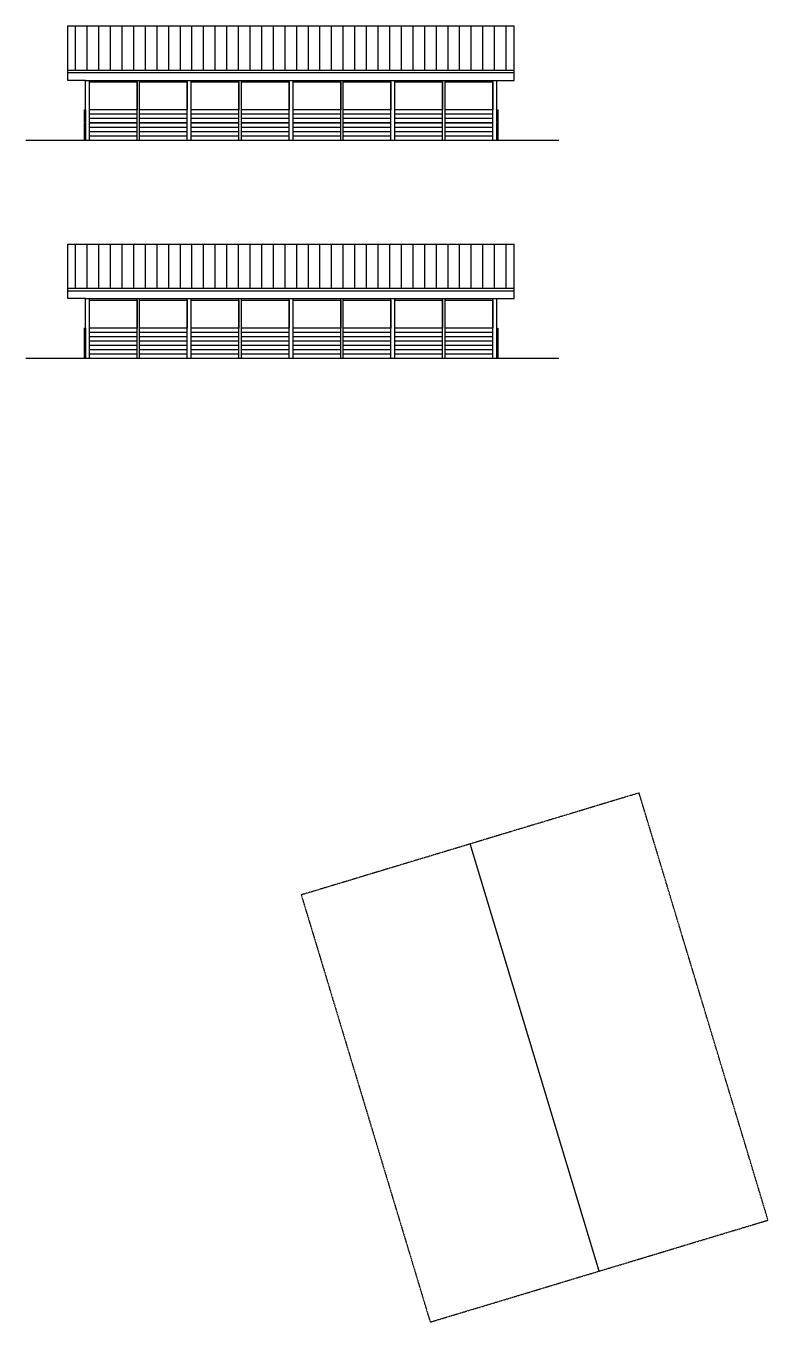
# Model space of a CAD drawing. Header units: inches. Extents: x -625442 to 34963, y -27993 to 66986.
# Drawn here: x -17603 to -16582, y 29691 to 31473 of the extents above; entities that cross this region are included whole.
import ezdxf

# ---------------------------------------------------------------- set-up
doc = ezdxf.new("R2010")
doc.units = ezdxf.units.IN
doc.header["$LTSCALE"] = 0.5
doc.header["$MEASUREMENT"] = 0
doc.linetypes.add('HIDDEN2', pattern=[0.1875, 0.125, -0.0625])
for name, color, linetype in [('E-DETAIL', 144, 'Continuous'), ('E-EDGE', 200, 'Continuous'), ('E-OUTLINE-DARK', 130, 'Continuous'), ('E-OUTLINE-MED.', 133, 'Continuous'), ('P-ABOVE', 201, 'HIDDEN2'), ('P-BELOW-MED', 145, 'Continuous')]:
    doc.layers.add(name, color=color, linetype=linetype)

msp = doc.modelspace()

# ---------------------------------------------------------------- linework, layer by layer
at = {"layer": 'E-DETAIL'}
for p, q in [((-17544.66635, 31409.10742), (-16931.16635, 31409.10742)), ((-17515.16635, 31316.13917), (-17515.16635, 31398.19332)), ((-17515.16635, 31396.13917), (-17449.66635, 31396.13917)), ((-17449.66635, 31316.13917), (-17449.66635, 31398.19332)), ((-17446.16635, 31316.13917), (-17446.16635, 31398.19332)), ((-17446.16635, 31396.13917), (-17380.66635, 31396.13917)), ((-17380.66635, 31316.13917), (-17380.66635, 31398.19332)), ((-17375.16635, 31316.13917), (-17375.16635, 31398.19332)), ((-17375.16635, 31396.13917), (-17309.66635, 31396.13917)), ((-17309.66635, 31316.13917), (-17309.66635, 31398.19332)), ((-17306.16635, 31316.13917), (-17306.16635, 31398.19332)), ((-17306.16635, 31396.13917), (-17240.66635, 31396.13917)), ((-17240.66635, 31316.13917), (-17240.66635, 31398.19332)), ((-17235.16635, 31316.13917), (-17235.16635, 31398.19332)), ((-17235.16635, 31396.13917), (-17169.66635, 31396.13917)), ((-17169.66635, 31316.13917), (-17169.66635, 31398.19332)), ((-17166.16635, 31316.13917), (-17166.16635, 31398.19332)), ((-17166.16635, 31396.13917), (-17100.66635, 31396.13917)), ((-17100.66635, 31316.13917), (-17100.66635, 31398.19332)), ((-17095.16635, 31316.13917), (-17095.16635, 31398.19332)), ((-17095.16635, 31396.13917), (-17029.66635, 31396.13917)), ((-17029.66635, 31316.13917), (-17029.66635, 31398.19332)), ((-17026.16635, 31316.13917), (-17026.16635, 31398.19332)), ((-17026.16635, 31396.13917), (-16960.66635, 31396.13917)), ((-16960.66635, 31316.13917), (-16960.66635, 31398.19332)), ((-17544.66635, 31109.10742), (-16931.16635, 31109.10742)), ((-17515.16635, 31016.13917), (-17515.16635, 31098.19332)), ((-17515.16635, 31096.13917), (-17449.66635, 31096.13917)), ((-17449.66635, 31016.13917), (-17449.66635, 31098.19332)), ((-17446.16635, 31016.13917), (-17446.16635, 31098.19332)), ((-17446.16635, 31096.13917), (-17380.66635, 31096.13917)), ((-17380.66635, 31016.13917), (-17380.66635, 31098.19332)), ((-17375.16635, 31016.13917), (-17375.16635, 31098.19332)), ((-17375.16635, 31096.13917), (-17309.66635, 31096.13917)), ((-17309.66635, 31016.13917), (-17309.66635, 31098.19332)), ((-17306.16635, 31016.13917), (-17306.16635, 31098.19332)), ((-17306.16635, 31096.13917), (-17240.66635, 31096.13917)), ((-17240.66635, 31016.13917), (-17240.66635, 31098.19332)), ((-17235.16635, 31016.13917), (-17235.16635, 31098.19332)), ((-17235.16635, 31096.13917), (-17169.66635, 31096.13917)), ((-17169.66635, 31016.13917), (-17169.66635, 31098.19332)), ((-17166.16635, 31016.13917), (-17166.16635, 31098.19332)), ((-17166.16635, 31096.13917), (-17100.66635, 31096.13917)), ((-17100.66635, 31016.13917), (-17100.66635, 31098.19332)), ((-17095.16635, 31016.13917), (-17095.16635, 31098.19332)), ((-17095.16635, 31096.13917), (-17029.66635, 31096.13917)), ((-17029.66635, 31016.13917), (-17029.66635, 31098.19332)), ((-17026.16635, 31016.13917), (-17026.16635, 31098.19332)), ((-17026.16635, 31096.13917), (-16960.66635, 31096.13917)), ((-16960.66635, 31016.13917), (-16960.66635, 31098.19332))]:
    msp.add_line(p, q, dxfattribs=at)
for points in [[(-17522.16635, 31357.63917), (-17520.66635, 31357.63917), (-17520.66635, 31352.13917), (-17522.16635, 31352.13917)], [(-17522.16635, 31351.63917), (-17520.66635, 31351.63917), (-17520.66635, 31346.13917), (-17522.16635, 31346.13917)], [(-16955.16635, 31357.63917), (-16953.66635, 31357.63917), (-16953.66635, 31352.13917), (-16955.16635, 31352.13917)], [(-16955.16635, 31351.63917), (-16953.66635, 31351.63917), (-16953.66635, 31346.13917), (-16955.16635, 31346.13917)], [(-17522.16635, 31345.63917), (-17520.66635, 31345.63917), (-17520.66635, 31340.13917), (-17522.16635, 31340.13917)], [(-17522.16635, 31339.63917), (-17520.66635, 31339.63917), (-17520.66635, 31334.13917), (-17522.16635, 31334.13917)], [(-17522.16635, 31333.63917), (-17520.66635, 31333.63917), (-17520.66635, 31328.13917), (-17522.16635, 31328.13917)], [(-16955.16635, 31345.63917), (-16953.66635, 31345.63917), (-16953.66635, 31340.13917), (-16955.16635, 31340.13917)], [(-16955.16635, 31339.63917), (-16953.66635, 31339.63917), (-16953.66635, 31334.13917), (-16955.16635, 31334.13917)], [(-16955.16635, 31333.63917), (-16953.66635, 31333.63917), (-16953.66635, 31328.13917), (-16955.16635, 31328.13917)], [(-17522.16635, 31327.63917), (-17520.66635, 31327.63917), (-17520.66635, 31322.13917), (-17522.16635, 31322.13917)], [(-17522.16635, 31321.63917), (-17520.66635, 31321.63917), (-17520.66635, 31316.13917), (-17522.16635, 31316.13917)], [(-16955.16635, 31327.63917), (-16953.66635, 31327.63917), (-16953.66635, 31322.13917), (-16955.16635, 31322.13917)], [(-16955.16635, 31321.63917), (-16953.66635, 31321.63917), (-16953.66635, 31316.13917), (-16955.16635, 31316.13917)], [(-17522.16635, 31057.63917), (-17520.66635, 31057.63917), (-17520.66635, 31052.13917), (-17522.16635, 31052.13917)], [(-17522.16635, 31051.63917), (-17520.66635, 31051.63917), (-17520.66635, 31046.13917), (-17522.16635, 31046.13917)], [(-16955.16635, 31057.63917), (-16953.66635, 31057.63917), (-16953.66635, 31052.13917), (-16955.16635, 31052.13917)], [(-16955.16635, 31051.63917), (-16953.66635, 31051.63917), (-16953.66635, 31046.13917), (-16955.16635, 31046.13917)], [(-17522.16635, 31045.63917), (-17520.66635, 31045.63917), (-17520.66635, 31040.13917), (-17522.16635, 31040.13917)], [(-17522.16635, 31039.63917), (-17520.66635, 31039.63917), (-17520.66635, 31034.13917), (-17522.16635, 31034.13917)], [(-17522.16635, 31033.63917), (-17520.66635, 31033.63917), (-17520.66635, 31028.13917), (-17522.16635, 31028.13917)], [(-16955.16635, 31045.63917), (-16953.66635, 31045.63917), (-16953.66635, 31040.13917), (-16955.16635, 31040.13917)], [(-16955.16635, 31039.63917), (-16953.66635, 31039.63917), (-16953.66635, 31034.13917), (-16955.16635, 31034.13917)], [(-16955.16635, 31033.63917), (-16953.66635, 31033.63917), (-16953.66635, 31028.13917), (-16955.16635, 31028.13917)], [(-17522.16635, 31027.63917), (-17520.66635, 31027.63917), (-17520.66635, 31022.13917), (-17522.16635, 31022.13917)], [(-17522.16635, 31021.63917), (-17520.66635, 31021.63917), (-17520.66635, 31016.13917), (-17522.16635, 31016.13917)], [(-16955.16635, 31027.63917), (-16953.66635, 31027.63917), (-16953.66635, 31022.13917), (-16955.16635, 31022.13917)], [(-16955.16635, 31021.63917), (-16953.66635, 31021.63917), (-16953.66635, 31016.13917), (-16955.16635, 31016.13917)]]:
    msp.add_lwpolyline(points, close=True, dxfattribs=at)
for points in [[(-17449.66635, 31357.63917), (-17515.16635, 31357.63917)], [(-17515.16635, 31352.13917), (-17449.66635, 31352.13917)], [(-17449.66635, 31351.63917), (-17515.16635, 31351.63917)], [(-17380.66635, 31357.63917), (-17446.16635, 31357.63917)], [(-17446.16635, 31352.13917), (-17380.66635, 31352.13917)], [(-17380.66635, 31351.63917), (-17446.16635, 31351.63917)], [(-17309.66635, 31357.63917), (-17375.16635, 31357.63917)], [(-17375.16635, 31352.13917), (-17309.66635, 31352.13917)], [(-17309.66635, 31351.63917), (-17375.16635, 31351.63917)], [(-17240.66635, 31357.63917), (-17306.16635, 31357.63917)], [(-17306.16635, 31352.13917), (-17240.66635, 31352.13917)], [(-17240.66635, 31351.63917), (-17306.16635, 31351.63917)], [(-17169.66635, 31357.63917), (-17235.16635, 31357.63917)], [(-17235.16635, 31352.13917), (-17169.66635, 31352.13917)], [(-17169.66635, 31351.63917), (-17235.16635, 31351.63917)], [(-17100.66635, 31357.63917), (-17166.16635, 31357.63917)], [(-17166.16635, 31352.13917), (-17100.66635, 31352.13917)], [(-17100.66635, 31351.63917), (-17166.16635, 31351.63917)], [(-17029.66635, 31357.63917), (-17095.16635, 31357.63917)], [(-17095.16635, 31352.13917), (-17029.66635, 31352.13917)], [(-17029.66635, 31351.63917), (-17095.16635, 31351.63917)], [(-16960.66635, 31357.63917), (-17026.16635, 31357.63917)], [(-17026.16635, 31352.13917), (-16960.66635, 31352.13917)], [(-16960.66635, 31351.63917), (-17026.16635, 31351.63917)], [(-17515.16635, 31346.13917), (-17449.66635, 31346.13917)], [(-17449.66635, 31345.63917), (-17515.16635, 31345.63917)], [(-17515.16635, 31340.13917), (-17449.66635, 31340.13917)], [(-17449.66635, 31339.63917), (-17515.16635, 31339.63917)], [(-17515.16635, 31334.13917), (-17449.66635, 31334.13917)], [(-17449.66635, 31333.63917), (-17515.16635, 31333.63917)], [(-17446.16635, 31346.13917), (-17380.66635, 31346.13917)], [(-17380.66635, 31345.63917), (-17446.16635, 31345.63917)], [(-17446.16635, 31340.13917), (-17380.66635, 31340.13917)], [(-17380.66635, 31339.63917), (-17446.16635, 31339.63917)], [(-17446.16635, 31334.13917), (-17380.66635, 31334.13917)], [(-17380.66635, 31333.63917), (-17446.16635, 31333.63917)], [(-17375.16635, 31346.13917), (-17309.66635, 31346.13917)], [(-17309.66635, 31345.63917), (-17375.16635, 31345.63917)], [(-17375.16635, 31340.13917), (-17309.66635, 31340.13917)], [(-17309.66635, 31339.63917), (-17375.16635, 31339.63917)], [(-17375.16635, 31334.13917), (-17309.66635, 31334.13917)], [(-17309.66635, 31333.63917), (-17375.16635, 31333.63917)], [(-17306.16635, 31346.13917), (-17240.66635, 31346.13917)], [(-17240.66635, 31345.63917), (-17306.16635, 31345.63917)], [(-17306.16635, 31340.13917), (-17240.66635, 31340.13917)], [(-17240.66635, 31339.63917), (-17306.16635, 31339.63917)], [(-17306.16635, 31334.13917), (-17240.66635, 31334.13917)], [(-17240.66635, 31333.63917), (-17306.16635, 31333.63917)], [(-17235.16635, 31346.13917), (-17169.66635, 31346.13917)], [(-17169.66635, 31345.63917), (-17235.16635, 31345.63917)], [(-17235.16635, 31340.13917), (-17169.66635, 31340.13917)], [(-17169.66635, 31339.63917), (-17235.16635, 31339.63917)], [(-17235.16635, 31334.13917), (-17169.66635, 31334.13917)], [(-17169.66635, 31333.63917), (-17235.16635, 31333.63917)], [(-17166.16635, 31346.13917), (-17100.66635, 31346.13917)], [(-17100.66635, 31345.63917), (-17166.16635, 31345.63917)], [(-17166.16635, 31340.13917), (-17100.66635, 31340.13917)], [(-17100.66635, 31339.63917), (-17166.16635, 31339.63917)], [(-17166.16635, 31334.13917), (-17100.66635, 31334.13917)], [(-17100.66635, 31333.63917), (-17166.16635, 31333.63917)], [(-17095.16635, 31346.13917), (-17029.66635, 31346.13917)], [(-17029.66635, 31345.63917), (-17095.16635, 31345.63917)], [(-17095.16635, 31340.13917), (-17029.66635, 31340.13917)], [(-17029.66635, 31339.63917), (-17095.16635, 31339.63917)], [(-17095.16635, 31334.13917), (-17029.66635, 31334.13917)], [(-17029.66635, 31333.63917), (-17095.16635, 31333.63917)], [(-17026.16635, 31346.13917), (-16960.66635, 31346.13917)], [(-16960.66635, 31345.63917), (-17026.16635, 31345.63917)], [(-17026.16635, 31340.13917), (-16960.66635, 31340.13917)], [(-16960.66635, 31339.63917), (-17026.16635, 31339.63917)], [(-17026.16635, 31334.13917), (-16960.66635, 31334.13917)], [(-16960.66635, 31333.63917), (-17026.16635, 31333.63917)], [(-17515.16635, 31328.13917), (-17449.66635, 31328.13917)], [(-17449.66635, 31327.63917), (-17515.16635, 31327.63917)], [(-17515.16635, 31322.13917), (-17449.66635, 31322.13917)], [(-17449.66635, 31321.63917), (-17515.16635, 31321.63917)], [(-17446.16635, 31328.13917), (-17380.66635, 31328.13917)], [(-17380.66635, 31327.63917), (-17446.16635, 31327.63917)], [(-17446.16635, 31322.13917), (-17380.66635, 31322.13917)], [(-17380.66635, 31321.63917), (-17446.16635, 31321.63917)], [(-17375.16635, 31328.13917), (-17309.66635, 31328.13917)], [(-17309.66635, 31327.63917), (-17375.16635, 31327.63917)], [(-17375.16635, 31322.13917), (-17309.66635, 31322.13917)], [(-17309.66635, 31321.63917), (-17375.16635, 31321.63917)], [(-17306.16635, 31328.13917), (-17240.66635, 31328.13917)], [(-17240.66635, 31327.63917), (-17306.16635, 31327.63917)], [(-17306.16635, 31322.13917), (-17240.66635, 31322.13917)], [(-17240.66635, 31321.63917), (-17306.16635, 31321.63917)], [(-17235.16635, 31328.13917), (-17169.66635, 31328.13917)], [(-17169.66635, 31327.63917), (-17235.16635, 31327.63917)], [(-17235.16635, 31322.13917), (-17169.66635, 31322.13917)], [(-17169.66635, 31321.63917), (-17235.16635, 31321.63917)], [(-17166.16635, 31328.13917), (-17100.66635, 31328.13917)], [(-17100.66635, 31327.63917), (-17166.16635, 31327.63917)], [(-17166.16635, 31322.13917), (-17100.66635, 31322.13917)], [(-17100.66635, 31321.63917), (-17166.16635, 31321.63917)], [(-17095.16635, 31328.13917), (-17029.66635, 31328.13917)], [(-17029.66635, 31327.63917), (-17095.16635, 31327.63917)], [(-17095.16635, 31322.13917), (-17029.66635, 31322.13917)], [(-17029.66635, 31321.63917), (-17095.16635, 31321.63917)], [(-17026.16635, 31328.13917), (-16960.66635, 31328.13917)], [(-16960.66635, 31327.63917), (-17026.16635, 31327.63917)], [(-17026.16635, 31322.13917), (-16960.66635, 31322.13917)], [(-16960.66635, 31321.63917), (-17026.16635, 31321.63917)], [(-17449.66635, 31057.63917), (-17515.16635, 31057.63917)], [(-17515.16635, 31052.13917), (-17449.66635, 31052.13917)], [(-17449.66635, 31051.63917), (-17515.16635, 31051.63917)], [(-17380.66635, 31057.63917), (-17446.16635, 31057.63917)], [(-17446.16635, 31052.13917), (-17380.66635, 31052.13917)], [(-17380.66635, 31051.63917), (-17446.16635, 31051.63917)], [(-17309.66635, 31057.63917), (-17375.16635, 31057.63917)], [(-17375.16635, 31052.13917), (-17309.66635, 31052.13917)], [(-17309.66635, 31051.63917), (-17375.16635, 31051.63917)], [(-17240.66635, 31057.63917), (-17306.16635, 31057.63917)], [(-17306.16635, 31052.13917), (-17240.66635, 31052.13917)], [(-17240.66635, 31051.63917), (-17306.16635, 31051.63917)], [(-17169.66635, 31057.63917), (-17235.16635, 31057.63917)], [(-17235.16635, 31052.13917), (-17169.66635, 31052.13917)], [(-17169.66635, 31051.63917), (-17235.16635, 31051.63917)], [(-17100.66635, 31057.63917), (-17166.16635, 31057.63917)], [(-17166.16635, 31052.13917), (-17100.66635, 31052.13917)], [(-17100.66635, 31051.63917), (-17166.16635, 31051.63917)], [(-17029.66635, 31057.63917), (-17095.16635, 31057.63917)], [(-17095.16635, 31052.13917), (-17029.66635, 31052.13917)], [(-17029.66635, 31051.63917), (-17095.16635, 31051.63917)], [(-16960.66635, 31057.63917), (-17026.16635, 31057.63917)], [(-17026.16635, 31052.13917), (-16960.66635, 31052.13917)], [(-16960.66635, 31051.63917), (-17026.16635, 31051.63917)], [(-17515.16635, 31046.13917), (-17449.66635, 31046.13917)], [(-17449.66635, 31045.63917), (-17515.16635, 31045.63917)], [(-17515.16635, 31040.13917), (-17449.66635, 31040.13917)], [(-17449.66635, 31039.63917), (-17515.16635, 31039.63917)], [(-17515.16635, 31034.13917), (-17449.66635, 31034.13917)], [(-17449.66635, 31033.63917), (-17515.16635, 31033.63917)], [(-17446.16635, 31046.13917), (-17380.66635, 31046.13917)], [(-17380.66635, 31045.63917), (-17446.16635, 31045.63917)], [(-17446.16635, 31040.13917), (-17380.66635, 31040.13917)], [(-17380.66635, 31039.63917), (-17446.16635, 31039.63917)], [(-17446.16635, 31034.13917), (-17380.66635, 31034.13917)], [(-17380.66635, 31033.63917), (-17446.16635, 31033.63917)], [(-17375.16635, 31046.13917), (-17309.66635, 31046.13917)], [(-17309.66635, 31045.63917), (-17375.16635, 31045.63917)], [(-17375.16635, 31040.13917), (-17309.66635, 31040.13917)], [(-17309.66635, 31039.63917), (-17375.16635, 31039.63917)], [(-17375.16635, 31034.13917), (-17309.66635, 31034.13917)], [(-17309.66635, 31033.63917), (-17375.16635, 31033.63917)], [(-17306.16635, 31046.13917), (-17240.66635, 31046.13917)], [(-17240.66635, 31045.63917), (-17306.16635, 31045.63917)], [(-17306.16635, 31040.13917), (-17240.66635, 31040.13917)], [(-17240.66635, 31039.63917), (-17306.16635, 31039.63917)], [(-17306.16635, 31034.13917), (-17240.66635, 31034.13917)], [(-17240.66635, 31033.63917), (-17306.16635, 31033.63917)], [(-17235.16635, 31046.13917), (-17169.66635, 31046.13917)], [(-17169.66635, 31045.63917), (-17235.16635, 31045.63917)], [(-17235.16635, 31040.13917), (-17169.66635, 31040.13917)], [(-17169.66635, 31039.63917), (-17235.16635, 31039.63917)], [(-17235.16635, 31034.13917), (-17169.66635, 31034.13917)], [(-17169.66635, 31033.63917), (-17235.16635, 31033.63917)], [(-17166.16635, 31046.13917), (-17100.66635, 31046.13917)], [(-17100.66635, 31045.63917), (-17166.16635, 31045.63917)], [(-17166.16635, 31040.13917), (-17100.66635, 31040.13917)], [(-17100.66635, 31039.63917), (-17166.16635, 31039.63917)], [(-17166.16635, 31034.13917), (-17100.66635, 31034.13917)], [(-17100.66635, 31033.63917), (-17166.16635, 31033.63917)], [(-17095.16635, 31046.13917), (-17029.66635, 31046.13917)], [(-17029.66635, 31045.63917), (-17095.16635, 31045.63917)], [(-17095.16635, 31040.13917), (-17029.66635, 31040.13917)], [(-17029.66635, 31039.63917), (-17095.16635, 31039.63917)], [(-17095.16635, 31034.13917), (-17029.66635, 31034.13917)], [(-17029.66635, 31033.63917), (-17095.16635, 31033.63917)], [(-17026.16635, 31046.13917), (-16960.66635, 31046.13917)], [(-16960.66635, 31045.63917), (-17026.16635, 31045.63917)], [(-17026.16635, 31040.13917), (-16960.66635, 31040.13917)], [(-16960.66635, 31039.63917), (-17026.16635, 31039.63917)], [(-17026.16635, 31034.13917), (-16960.66635, 31034.13917)], [(-16960.66635, 31033.63917), (-17026.16635, 31033.63917)], [(-17515.16635, 31028.13917), (-17449.66635, 31028.13917)], [(-17449.66635, 31027.63917), (-17515.16635, 31027.63917)], [(-17515.16635, 31022.13917), (-17449.66635, 31022.13917)], [(-17449.66635, 31021.63917), (-17515.16635, 31021.63917)], [(-17446.16635, 31028.13917), (-17380.66635, 31028.13917)], [(-17380.66635, 31027.63917), (-17446.16635, 31027.63917)], [(-17446.16635, 31022.13917), (-17380.66635, 31022.13917)], [(-17380.66635, 31021.63917), (-17446.16635, 31021.63917)], [(-17375.16635, 31028.13917), (-17309.66635, 31028.13917)], [(-17309.66635, 31027.63917), (-17375.16635, 31027.63917)], [(-17375.16635, 31022.13917), (-17309.66635, 31022.13917)], [(-17309.66635, 31021.63917), (-17375.16635, 31021.63917)], [(-17306.16635, 31028.13917), (-17240.66635, 31028.13917)], [(-17240.66635, 31027.63917), (-17306.16635, 31027.63917)], [(-17306.16635, 31022.13917), (-17240.66635, 31022.13917)], [(-17240.66635, 31021.63917), (-17306.16635, 31021.63917)], [(-17235.16635, 31028.13917), (-17169.66635, 31028.13917)], [(-17169.66635, 31027.63917), (-17235.16635, 31027.63917)], [(-17235.16635, 31022.13917), (-17169.66635, 31022.13917)], [(-17169.66635, 31021.63917), (-17235.16635, 31021.63917)], [(-17166.16635, 31028.13917), (-17100.66635, 31028.13917)], [(-17100.66635, 31027.63917), (-17166.16635, 31027.63917)], [(-17166.16635, 31022.13917), (-17100.66635, 31022.13917)], [(-17100.66635, 31021.63917), (-17166.16635, 31021.63917)], [(-17095.16635, 31028.13917), (-17029.66635, 31028.13917)], [(-17029.66635, 31027.63917), (-17095.16635, 31027.63917)], [(-17095.16635, 31022.13917), (-17029.66635, 31022.13917)], [(-17029.66635, 31021.63917), (-17095.16635, 31021.63917)], [(-17026.16635, 31028.13917), (-16960.66635, 31028.13917)], [(-16960.66635, 31027.63917), (-17026.16635, 31027.63917)], [(-17026.16635, 31022.13917), (-16960.66635, 31022.13917)], [(-16960.66635, 31021.63917), (-17026.16635, 31021.63917)]]:
    msp.add_lwpolyline(points, dxfattribs=at)
at = {"layer": 'E-EDGE'}
for p, q in [((-17544.66635, 31412.50292), (-16931.16635, 31412.50292)), ((-17544.66635, 31112.50292), (-16931.16635, 31112.50292))]:
    msp.add_line(p, q, dxfattribs=at)
for points in [[(-17515.16635, 31396.13917), (-17449.66635, 31396.13917), (-17449.66635, 31357.63917), (-17515.16635, 31357.63917)], [(-17446.16635, 31396.13917), (-17380.66635, 31396.13917), (-17380.66635, 31357.63917), (-17446.16635, 31357.63917)], [(-17375.16635, 31396.13917), (-17309.66635, 31396.13917), (-17309.66635, 31357.63917), (-17375.16635, 31357.63917)], [(-17306.16635, 31396.13917), (-17240.66635, 31396.13917), (-17240.66635, 31357.63917), (-17306.16635, 31357.63917)], [(-17235.16635, 31396.13917), (-17169.66635, 31396.13917), (-17169.66635, 31357.63917), (-17235.16635, 31357.63917)], [(-17166.16635, 31396.13917), (-17100.66635, 31396.13917), (-17100.66635, 31357.63917), (-17166.16635, 31357.63917)], [(-17095.16635, 31396.13917), (-17029.66635, 31396.13917), (-17029.66635, 31357.63917), (-17095.16635, 31357.63917)], [(-17026.16635, 31396.13917), (-16960.66635, 31396.13917), (-16960.66635, 31357.63917), (-17026.16635, 31357.63917)], [(-17515.16635, 31096.13917), (-17449.66635, 31096.13917), (-17449.66635, 31057.63917), (-17515.16635, 31057.63917)], [(-17446.16635, 31096.13917), (-17380.66635, 31096.13917), (-17380.66635, 31057.63917), (-17446.16635, 31057.63917)], [(-17375.16635, 31096.13917), (-17309.66635, 31096.13917), (-17309.66635, 31057.63917), (-17375.16635, 31057.63917)], [(-17306.16635, 31096.13917), (-17240.66635, 31096.13917), (-17240.66635, 31057.63917), (-17306.16635, 31057.63917)], [(-17235.16635, 31096.13917), (-17169.66635, 31096.13917), (-17169.66635, 31057.63917), (-17235.16635, 31057.63917)], [(-17166.16635, 31096.13917), (-17100.66635, 31096.13917), (-17100.66635, 31057.63917), (-17166.16635, 31057.63917)], [(-17095.16635, 31096.13917), (-17029.66635, 31096.13917), (-17029.66635, 31057.63917), (-17095.16635, 31057.63917)], [(-17026.16635, 31096.13917), (-16960.66635, 31096.13917), (-16960.66635, 31057.63917), (-17026.16635, 31057.63917)]]:
    msp.add_lwpolyline(points, close=True, dxfattribs=at)
at = {"layer": 'E-OUTLINE-DARK'}
for p, q in [((-17544.66635, 31473.15563), (-16931.16635, 31473.15563)), ((-17544.66635, 31398.19332), (-17544.66635, 31473.15563)), ((-16931.16635, 31398.19332), (-16931.16635, 31473.15563)), ((-17520.66635, 31398.19332), (-17544.66635, 31398.19332)), ((-17520.66635, 31357.63917), (-17520.66635, 31398.19332)), ((-16955.16635, 31357.63917), (-16955.16635, 31398.19332)), ((-16955.16635, 31398.19332), (-16931.16635, 31398.19332)), ((-17602.50491, 31316.13917), (-16869.6943, 31316.13917)), ((-17544.66635, 31173.15563), (-16931.16635, 31173.15563)), ((-17544.66635, 31098.19332), (-17544.66635, 31173.15563)), ((-16931.16635, 31098.19332), (-16931.16635, 31173.15563)), ((-17520.66635, 31098.19332), (-17544.66635, 31098.19332)), ((-17520.66635, 31057.63917), (-17520.66635, 31098.19332)), ((-16955.16635, 31057.63917), (-16955.16635, 31098.19332)), ((-16955.16635, 31098.19332), (-16931.16635, 31098.19332)), ((-17602.50491, 31016.13917), (-16869.6943, 31016.13917))]:
    msp.add_line(p, q, dxfattribs=at)
for points in [[(-17520.66635, 31357.63917), (-17522.16635, 31357.63917), (-17522.16635, 31316.13917)], [(-16955.16635, 31357.63917), (-16953.66635, 31357.63917), (-16953.66635, 31316.13917)], [(-17520.66635, 31057.63917), (-17522.16635, 31057.63917), (-17522.16635, 31016.13917)], [(-16955.16635, 31057.63917), (-16953.66635, 31057.63917), (-16953.66635, 31016.13917)]]:
    msp.add_lwpolyline(points, dxfattribs=at)
at = {"layer": 'E-OUTLINE-MED.'}
for p, q in [((-17520.66635, 31398.19332), (-16955.16635, 31398.19332)), ((-17520.66635, 31098.19332), (-16955.16635, 31098.19332))]:
    msp.add_line(p, q, dxfattribs=at)
at = {"layer": 'P-ABOVE'}
msp.add_lwpolyline([(-17046.67713, 29690.8649), (-16582.15399, 29831.07294), (-16759.42891, 30418.40236), (-17223.95205, 30278.19432)], close=True, dxfattribs=at)
at = {"layer": 'P-BELOW-MED'}
for p, q in [((-17534.66635, 31473.15563), (-17534.66635, 31412.50292)), ((-17518.66635, 31473.15563), (-17518.66635, 31412.50292)), ((-17502.66635, 31473.15563), (-17502.66635, 31412.50292)), ((-17486.66635, 31473.15563), (-17486.66635, 31412.50292)), ((-17470.66635, 31473.15563), (-17470.66635, 31412.50292)), ((-17454.66635, 31473.15563), (-17454.66635, 31412.50292)), ((-17438.66635, 31473.15563), (-17438.66635, 31412.50292)), ((-17422.66635, 31473.15563), (-17422.66635, 31412.50292)), ((-17406.66635, 31473.15563), (-17406.66635, 31412.50292)), ((-17390.66635, 31473.15563), (-17390.66635, 31412.50292)), ((-17374.66635, 31473.15563), (-17374.66635, 31412.50292)), ((-17358.66635, 31473.15563), (-17358.66635, 31412.50292)), ((-17342.66635, 31473.15563), (-17342.66635, 31412.50292)), ((-17326.66635, 31473.15563), (-17326.66635, 31412.50292)), ((-17310.66635, 31473.15563), (-17310.66635, 31412.50292)), ((-17294.66635, 31473.15563), (-17294.66635, 31412.50292)), ((-17278.66635, 31473.15563), (-17278.66635, 31412.50292)), ((-17262.66635, 31473.15563), (-17262.66635, 31412.50292)), ((-17246.66635, 31473.15563), (-17246.66635, 31412.50292)), ((-17230.66635, 31473.15563), (-17230.66635, 31412.50292)), ((-17214.66635, 31473.15563), (-17214.66635, 31412.50292)), ((-17198.66635, 31473.15563), (-17198.66635, 31412.50292)), ((-17182.66635, 31473.15563), (-17182.66635, 31412.50292)), ((-17166.66635, 31473.15563), (-17166.66635, 31412.50292)), ((-17150.66635, 31473.15563), (-17150.66635, 31412.50292)), ((-17134.66635, 31473.15563), (-17134.66635, 31412.50292)), ((-17118.66635, 31473.15563), (-17118.66635, 31412.50292)), ((-17102.66635, 31473.15563), (-17102.66635, 31412.50292)), ((-17086.66635, 31473.15563), (-17086.66635, 31412.50292)), ((-17070.66635, 31473.15563), (-17070.66635, 31412.50292)), ((-17054.66635, 31473.15563), (-17054.66635, 31412.50292)), ((-17038.66635, 31473.15563), (-17038.66635, 31412.50292)), ((-17022.66635, 31473.15563), (-17022.66635, 31412.50292)), ((-17006.66635, 31473.15563), (-17006.66635, 31412.50292)), ((-16990.66635, 31473.15563), (-16990.66635, 31412.50292)), ((-16974.66635, 31473.15563), (-16974.66635, 31412.50292)), ((-16958.66635, 31473.15563), (-16958.66635, 31412.50292)), ((-16942.66635, 31473.15563), (-16942.66635, 31412.50292)), ((-17534.66635, 31173.15563), (-17534.66635, 31112.50292)), ((-17518.66635, 31173.15563), (-17518.66635, 31112.50292)), ((-17502.66635, 31173.15563), (-17502.66635, 31112.50292)), ((-17486.66635, 31173.15563), (-17486.66635, 31112.50292)), ((-17470.66635, 31173.15563), (-17470.66635, 31112.50292)), ((-17454.66635, 31173.15563), (-17454.66635, 31112.50292)), ((-17438.66635, 31173.15563), (-17438.66635, 31112.50292)), ((-17422.66635, 31173.15563), (-17422.66635, 31112.50292)), ((-17406.66635, 31173.15563), (-17406.66635, 31112.50292)), ((-17390.66635, 31173.15563), (-17390.66635, 31112.50292)), ((-17374.66635, 31173.15563), (-17374.66635, 31112.50292)), ((-17358.66635, 31173.15563), (-17358.66635, 31112.50292)), ((-17342.66635, 31173.15563), (-17342.66635, 31112.50292)), ((-17326.66635, 31173.15563), (-17326.66635, 31112.50292)), ((-17310.66635, 31173.15563), (-17310.66635, 31112.50292)), ((-17294.66635, 31173.15563), (-17294.66635, 31112.50292)), ((-17278.66635, 31173.15563), (-17278.66635, 31112.50292)), ((-17262.66635, 31173.15563), (-17262.66635, 31112.50292)), ((-17246.66635, 31173.15563), (-17246.66635, 31112.50292)), ((-17230.66635, 31173.15563), (-17230.66635, 31112.50292)), ((-17214.66635, 31173.15563), (-17214.66635, 31112.50292)), ((-17198.66635, 31173.15563), (-17198.66635, 31112.50292)), ((-17182.66635, 31173.15563), (-17182.66635, 31112.50292)), ((-17166.66635, 31173.15563), (-17166.66635, 31112.50292)), ((-17150.66635, 31173.15563), (-17150.66635, 31112.50292)), ((-17134.66635, 31173.15563), (-17134.66635, 31112.50292)), ((-17118.66635, 31173.15563), (-17118.66635, 31112.50292)), ((-17102.66635, 31173.15563), (-17102.66635, 31112.50292)), ((-17086.66635, 31173.15563), (-17086.66635, 31112.50292)), ((-17070.66635, 31173.15563), (-17070.66635, 31112.50292)), ((-17054.66635, 31173.15563), (-17054.66635, 31112.50292)), ((-17038.66635, 31173.15563), (-17038.66635, 31112.50292)), ((-17022.66635, 31173.15563), (-17022.66635, 31112.50292)), ((-17006.66635, 31173.15563), (-17006.66635, 31112.50292)), ((-16990.66635, 31173.15563), (-16990.66635, 31112.50292)), ((-16974.66635, 31173.15563), (-16974.66635, 31112.50292)), ((-16958.66635, 31173.15563), (-16958.66635, 31112.50292)), ((-16942.66635, 31173.15563), (-16942.66635, 31112.50292)), ((-16814.41556, 29760.96892), (-16991.69048, 30348.29834))]:
    msp.add_line(p, q, dxfattribs=at)

doc.saveas('drawing.dxf')
